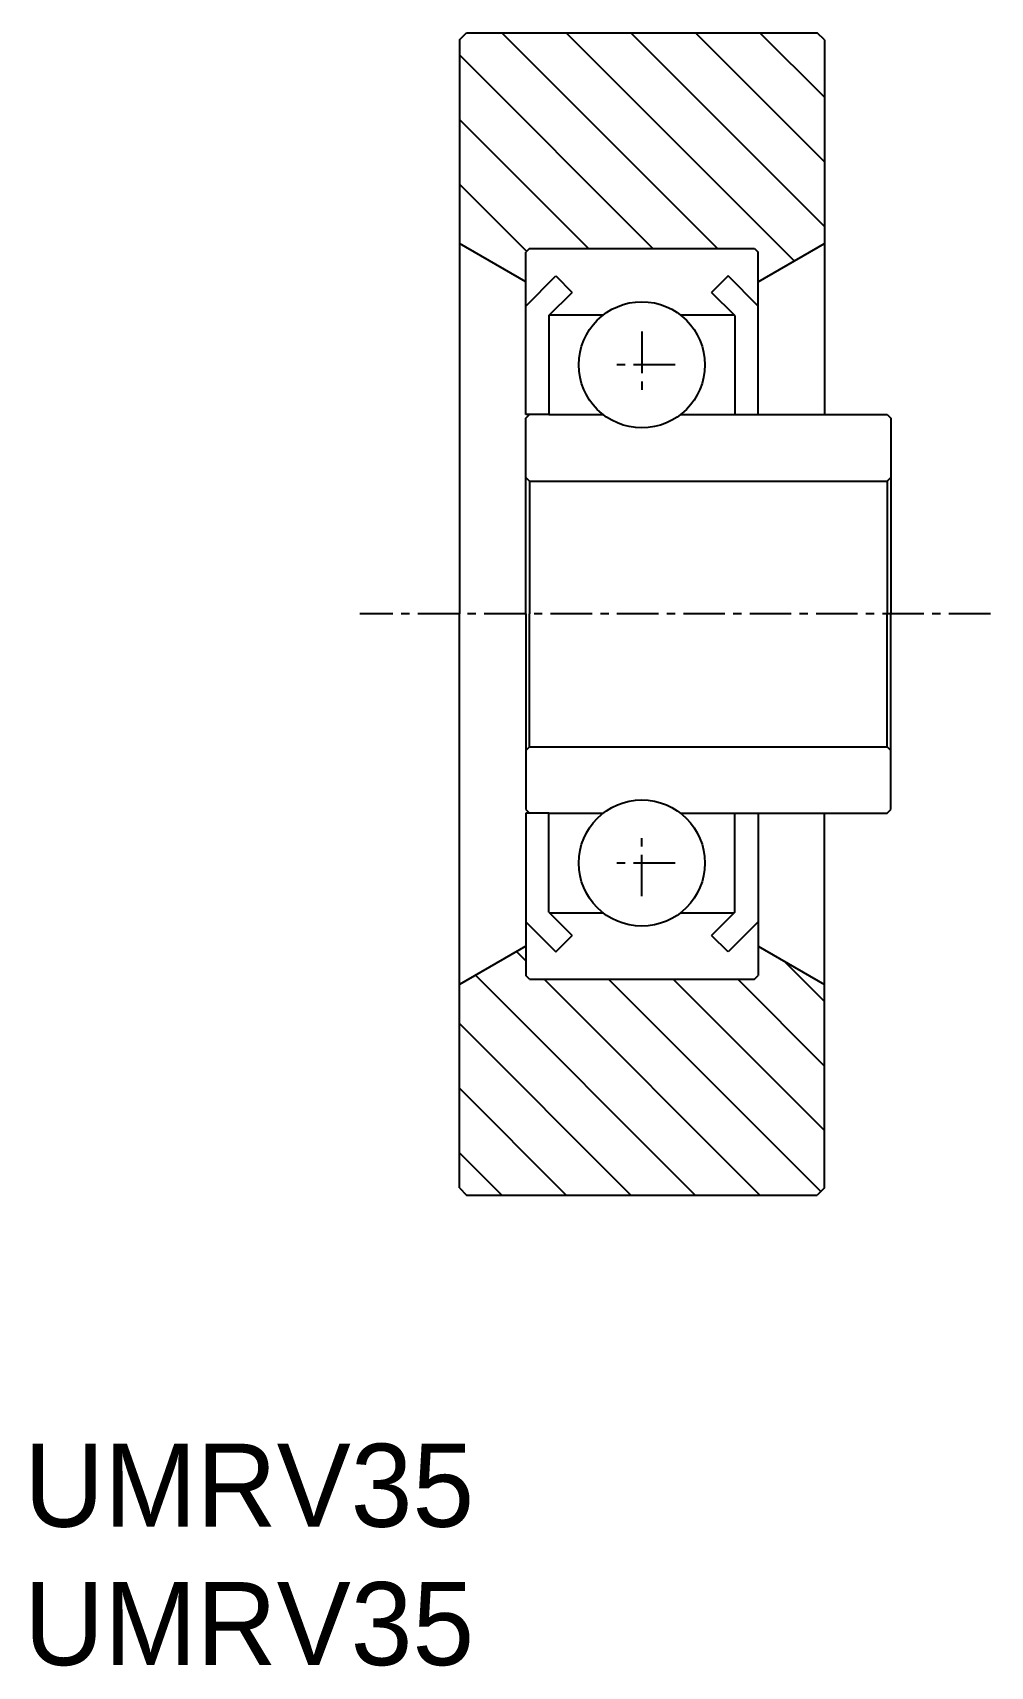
# Model space of a CAD drawing. Extents: x -43 to -14.1, y 9.8 to 59.
import ezdxf

# ---------------------------------------------------------------- set-up
doc = ezdxf.new("R2010")
doc.units = 0
doc.linetypes.add('CENTER', pattern=[2, 1.25, -0.25, 0.25, -0.25])
doc.layers.get('0').update_dxf_attribs({"linetype": 'CONTINUOUS'})
doc.layers.add('CENTER', color=1, linetype='CENTER')

msp = doc.modelspace()

# ---------------------------------------------------------------- linework, layer by layer
at = {"color": 7, "linetype": 'CONTINUOUS'}
for p, q in [((-30.148, 58.773), (-29.928, 58.993)), ((-30.148, 58.773), (-30.148, 41.493)), ((-29.928, 58.993), (-19.368, 58.993)), ((-19.148, 58.773), (-19.368, 58.993)), ((-19.148, 58.773), (-19.148, 47.493)), ((-28.148, 51.493), (-30.148, 52.648)), ((-21.148, 51.493), (-19.148, 52.648)), ((-28.038, 52.493), (-28.148, 52.383)), ((-28.148, 50.763), (-28.148, 52.383)), ((-28.038, 52.493), (-21.258, 52.493)), ((-21.258, 52.493), (-21.148, 52.383)), ((-21.148, 50.763), (-21.148, 52.383)), ((-28.148, 50.763), (-27.243, 51.668)), ((-27.243, 51.668), (-26.748, 51.173)), ((-22.053, 51.668), (-22.548, 51.173)), ((-21.148, 50.763), (-22.053, 51.668)), ((-27.448, 50.473), (-26.748, 51.173)), ((-21.848, 50.473), (-22.548, 51.173)), ((-28.148, 47.493), (-28.148, 50.763)), ((-21.148, 47.493), (-21.148, 50.763)), ((-27.448, 50.473), (-27.448, 47.493)), ((-27.428, 50.493), (-25.814, 50.493)), ((-23.481, 50.493), (-21.868, 50.493)), ((-21.848, 50.473), (-21.848, 47.493)), ((-27.448, 47.493), (-28.148, 47.493)), ((-28.148, 47.383), (-28.038, 47.493)), ((-28.148, 41.493), (-28.148, 47.383)), ((-27.448, 47.493), (-25.814, 47.493)), ((-23.481, 47.493), (-21.848, 47.493)), ((-21.848, 47.493), (-21.148, 47.493)), ((-21.148, 47.493), (-17.258, 47.493)), ((-17.258, 47.493), (-17.148, 47.383)), ((-17.148, 47.383), (-17.148, 45.493)), ((-28.038, 45.493), (-28.148, 45.603)), ((-28.038, 45.493), (-28.038, 41.493)), ((-28.038, 45.493), (-17.258, 45.493)), ((-17.258, 45.493), (-17.148, 45.603)), ((-17.258, 45.493), (-17.258, 41.493)), ((-17.148, 45.493), (-17.148, 41.493)), ((-30.148, 24.213), (-30.148, 41.493)), ((-28.148, 41.493), (-28.148, 35.603)), ((-28.038, 37.493), (-28.038, 41.493)), ((-17.258, 37.493), (-17.258, 41.493)), ((-17.148, 37.493), (-17.148, 41.493)), ((-28.038, 37.493), (-28.148, 37.383)), ((-28.038, 37.493), (-17.258, 37.493)), ((-17.258, 37.493), (-17.148, 37.383)), ((-17.148, 35.603), (-17.148, 37.493)), ((-28.148, 35.603), (-28.038, 35.493)), ((-28.148, 35.493), (-28.148, 32.223)), ((-27.448, 35.493), (-28.148, 35.493)), ((-27.448, 32.513), (-27.448, 35.493)), ((-27.448, 35.493), (-25.814, 35.493)), ((-23.481, 35.493), (-21.848, 35.493)), ((-21.848, 32.513), (-21.848, 35.493)), ((-21.848, 35.493), (-21.148, 35.493)), ((-21.148, 35.493), (-21.148, 32.223)), ((-21.148, 35.493), (-17.258, 35.493)), ((-19.148, 24.213), (-19.148, 35.493)), ((-17.258, 35.493), (-17.148, 35.603)), ((-27.448, 32.513), (-26.748, 31.813)), ((-27.428, 32.493), (-25.814, 32.493)), ((-23.481, 32.493), (-21.868, 32.493)), ((-21.848, 32.513), (-22.548, 31.813)), ((-28.148, 32.223), (-27.243, 31.318)), ((-28.148, 32.223), (-28.148, 30.603)), ((-21.148, 32.223), (-22.053, 31.318)), ((-21.148, 32.223), (-21.148, 30.603)), ((-28.148, 31.493), (-30.148, 30.338)), ((-27.243, 31.318), (-26.748, 31.813)), ((-22.053, 31.318), (-22.548, 31.813)), ((-21.148, 31.493), (-19.148, 30.338)), ((-28.038, 30.493), (-28.148, 30.603)), ((-21.258, 30.493), (-21.148, 30.603)), ((-28.038, 30.493), (-21.258, 30.493)), ((-30.148, 24.213), (-29.928, 23.993)), ((-19.148, 24.213), (-19.368, 23.993)), ((-29.928, 23.993), (-19.368, 23.993))]:
    msp.add_line(p, q, dxfattribs=at)
at = {"color": 3, "linetype": 'CONTINUOUS'}
for p, q in [((-22.37, 52.493), (-28.87, 58.993)), ((-20.056, 52.123), (-26.926, 58.993)), ((-19.148, 53.16), (-24.981, 58.993)), ((-19.148, 55.104), (-23.037, 58.993)), ((-19.148, 57.049), (-21.092, 58.993)), ((-24.315, 52.493), (-30.148, 58.326)), ((-26.259, 52.493), (-30.148, 56.381)), ((-28.121, 52.41), (-30.148, 54.437)), ((-19.148, 29.825), (-20.363, 31.04)), ((-23.039, 23.993), (-29.663, 30.618)), ((-21.094, 23.993), (-27.594, 30.493)), ((-19.259, 24.102), (-25.649, 30.493)), ((-19.148, 25.936), (-23.705, 30.493)), ((-19.148, 27.88), (-21.76, 30.493)), ((-24.983, 23.993), (-30.148, 29.158)), ((-26.928, 23.993), (-30.148, 27.213)), ((-28.872, 23.993), (-30.148, 25.269))]:
    msp.add_line(p, q, dxfattribs=at)
at = {"color": 4, "linetype": 'CONTINUOUS'}
msp.add_line((-28.148, 31.047), (-28.431, 31.33), dxfattribs=at)
at = {"color": 7, "linetype": 'CONTINUOUS'}
for centre in [(-24.648, 48.993), (-24.648, 33.993)]:
    msp.add_circle(centre, 1.9, dxfattribs=at)
at = {"layer": 'CENTER', "color": 1, "linetype": 'CENTER'}
for p, q in [((-24.648, 49.993), (-24.648, 47.993)), ((-23.648, 48.993), (-25.648, 48.993)), ((-14.148, 41.493), (-33.148, 41.493)), ((-24.648, 32.993), (-24.648, 34.993)), ((-23.648, 33.993), (-25.648, 33.993))]:
    msp.add_line(p, q, dxfattribs=at)

# ---------------------------------------------------------------- texts
at = {"color": 7, "linetype": 'CONTINUOUS'}
for p in [(-43.264, 14.009), (-43.264, 9.843)]:
    msp.add_text('UMRV35', height=2.5, dxfattribs=at).set_placement(p)

doc.saveas('drawing.dxf')
